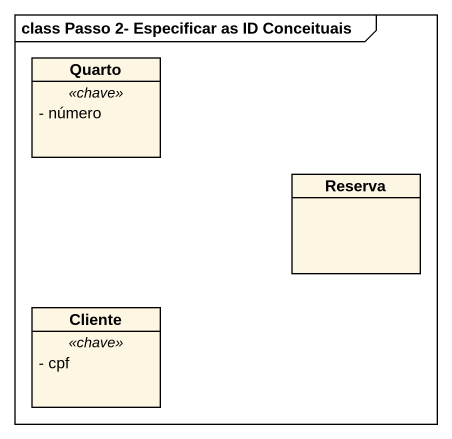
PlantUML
@startuml
mainframe class Passo 2- Especificar as ID Conceituais
hide circle
hide empty members
skinparam classAttributeIconSize 0
class Quarto {
  .. <<chave>> ..
  - número
}
class Reserva
class Cliente {
  .. <<chave>> ..
  - cpf
}
@enduml
